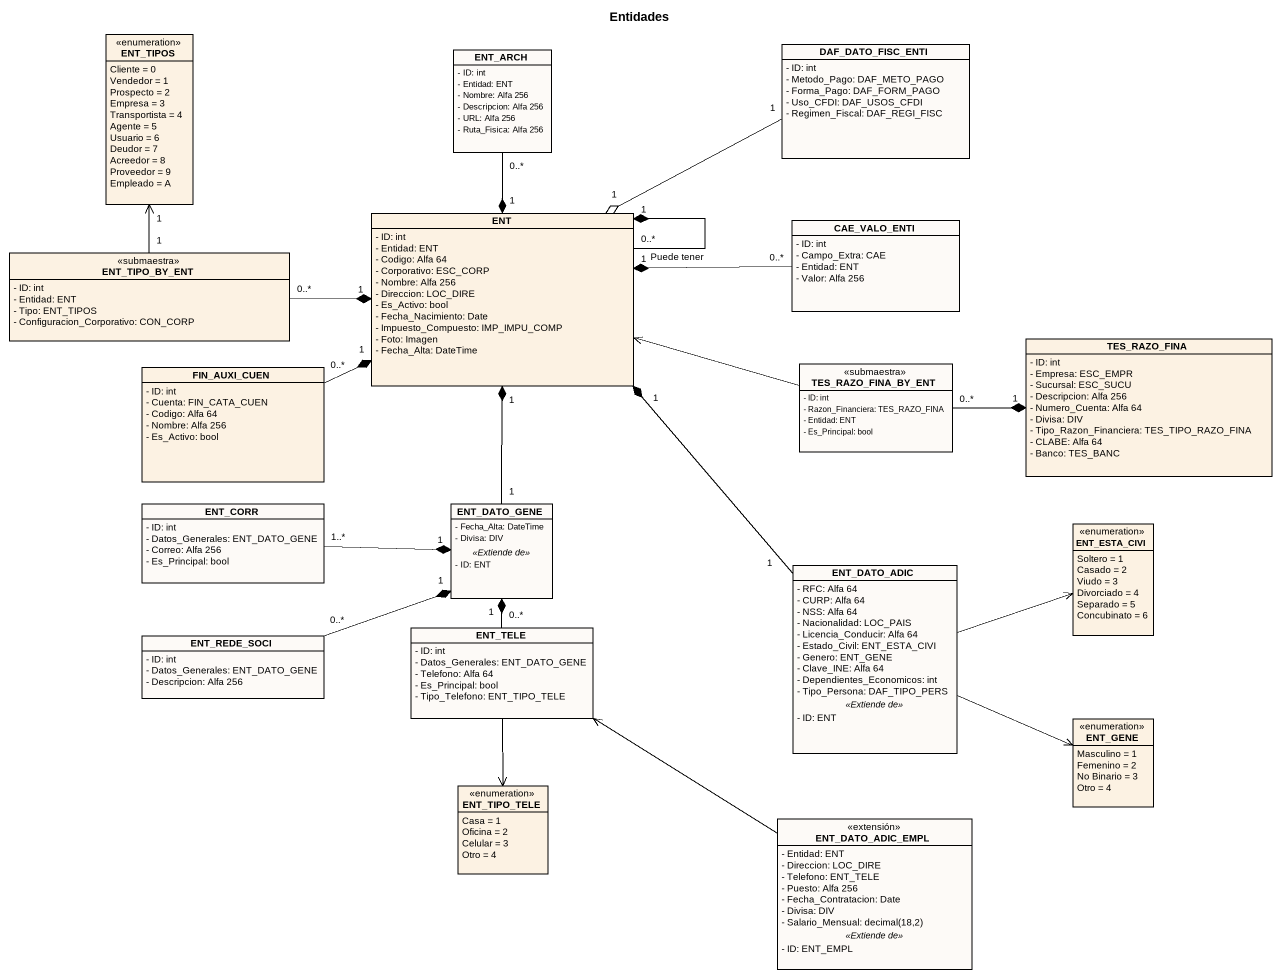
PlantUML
@startuml
title Entidades
hide circle
hide empty members
skinparam classAttributeIconSize 0
enum ENT_TIPOS {
  Cliente = 0
  Vendedor = 1
  Prospecto = 2
  Empresa = 3
  Transportista = 4
  Agente = 5
  Usuario = 6
  Deudor = 7
  Acreedor = 8
  Proveedor = 9
  Empleado = A
}
class ENT_ARCH #FDFAF7 {
  - ID: int
  - Entidad: ENT
  - Nombre: Alfa 256
  - Descripcion: Alfa 256
  - URL: Alfa 256
  - Ruta_Fisica: Alfa 256
}
class DAF_DATO_FISC_ENTI #FDFAF7 {
  - ID: int
  - Metodo_Pago: DAF_METO_PAGO
  - Forma_Pago: DAF_FORM_PAGO
  - Uso_CFDI: DAF_USOS_CFDI
  - Regimen_Fiscal: DAF_REGI_FISC
}
class ENT {
  - ID: int
  - Entidad: ENT
  - Codigo: Alfa 64
  - Corporativo: ESC_CORP
  - Nombre: Alfa 256
  - Direccion: LOC_DIRE
  - Es_Activo: bool
  - Fecha_Nacimiento: Date
  - Impuesto_Compuesto: IMP_IMPU_COMP
  - Foto: Imagen
  - Fecha_Alta: DateTime
}
class CAE_VALO_ENTI #FDFAF7 {
  - ID: int
  - Campo_Extra: CAE
  - Entidad: ENT
  - Valor: Alfa 256
}
class ENT_TIPO_BY_ENT <<submaestra>> {
  - ID: int
  - Entidad: ENT
  - Tipo: ENT_TIPOS
  - Configuracion_Corporativo: CON_CORP
}
class TES_RAZO_FINA_BY_ENT <<submaestra>> #FDFAF7 {
  - ID: int
  - Razon_Financiera: TES_RAZO_FINA
  - Entidad: ENT
  - Es_Principal: bool
}
class TES_RAZO_FINA {
  - ID: int
  - Empresa: ESC_EMPR
  - Sucursal: ESC_SUCU
  - Descripcion: Alfa 256
  - Numero_Cuenta: Alfa 64
  - Divisa: DIV
  - Tipo_Razon_Financiera: TES_TIPO_RAZO_FINA
  - CLABE: Alfa 64
  - Banco: TES_BANC
}
class FIN_AUXI_CUEN {
  - ID: int
  - Cuenta: FIN_CATA_CUEN
  - Codigo: Alfa 64
  - Nombre: Alfa 256
  - Es_Activo: bool
}
class ENT_CORR #FDFAF7 {
  - ID: int
  - Datos_Generales: ENT_DATO_GENE
  - Correo: Alfa 256
  - Es_Principal: bool
}
class ENT_DATO_GENE #FDFAF7 {
  - Fecha_Alta: DateTime
  - Divisa: DIV
  .. <<Extiende de>> ..
  - ID: ENT
}
enum ENT_ESTA_CIVI {
  Soltero = 1
  Casado = 2
  Viudo = 3
  Divorciado = 4
  Separado = 5
  Concubinato = 6
}
class ENT_DATO_ADIC #FDFAF7 {
  - RFC: Alfa 64
  - CURP: Alfa 64
  - NSS: Alfa 64
  - Nacionalidad: LOC_PAIS
  - Licencia_Conducir: Alfa 64
  - Estado_Civil: ENT_ESTA_CIVI
  - Genero: ENT_GENE
  - Clave_INE: Alfa 64
  - Dependientes_Economicos: int
  - Tipo_Persona: DAF_TIPO_PERS
  .. <<Extiende de>> ..
  - ID: ENT
}
class ENT_REDE_SOCI #FDFAF7 {
  - ID: int
  - Datos_Generales: ENT_DATO_GENE
  - Descripcion: Alfa 256
}
class ENT_TELE #FDFAF7 {
  - ID: int
  - Datos_Generales: ENT_DATO_GENE
  - Telefono: Alfa 64
  - Es_Principal: bool
  - Tipo_Telefono: ENT_TIPO_TELE
}
enum ENT_GENE {
  Masculino = 1
  Femenino = 2
  No Binario = 3
  Otro = 4
}
enum ENT_TIPO_TELE {
  Casa = 1
  Oficina = 2
  Celular = 3
  Otro = 4
}
class ENT_DATO_ADIC_EMPL <<extensión>> #FDFAF7 {
  - Entidad: ENT
  - Direccion: LOC_DIRE
  - Telefono: ENT_TELE
  - Puesto: Alfa 256
  - Fecha_Contratacion: Date
  - Divisa: DIV
  {field} - Salario_Mensual: decimal(18,2)
  .. <<Extiende de>> ..
  - ID: ENT_EMPL
}
ENT_ARCH "0..*" --* "1" ENT
DAF_DATO_FISC_ENTI "1" -left-o "1" ENT
ENT "0..*" --* "1" ENT : Puede tener
CAE_VALO_ENTI "0..*" -left-* "1" ENT
ENT_TIPO_BY_ENT "1" -up-> "1" ENT_TIPOS
ENT_TIPO_BY_ENT "0..*" -right-* "1" ENT
TES_RAZO_FINA_BY_ENT -left-> ENT
TES_RAZO_FINA_BY_ENT "0..*" -right-* "1" TES_RAZO_FINA
FIN_AUXI_CUEN "0..*" -right-* "1" ENT
ENT_CORR "1..*" -right-* "1" ENT_DATO_GENE
ENT_DATO_GENE "1" -up-* "1" ENT
ENT_DATO_ADIC "1" -up-* "1" ENT
ENT_DATO_ADIC -right-> ENT_ESTA_CIVI
ENT_DATO_ADIC -right-> ENT_GENE
ENT_REDE_SOCI "0..*" -right-* "1" ENT_DATO_GENE
ENT_TELE "0..*" -up-* "1" ENT_DATO_GENE
ENT_TELE --> ENT_TIPO_TELE
ENT_DATO_ADIC_EMPL -left-> ENT_TELE
@enduml
